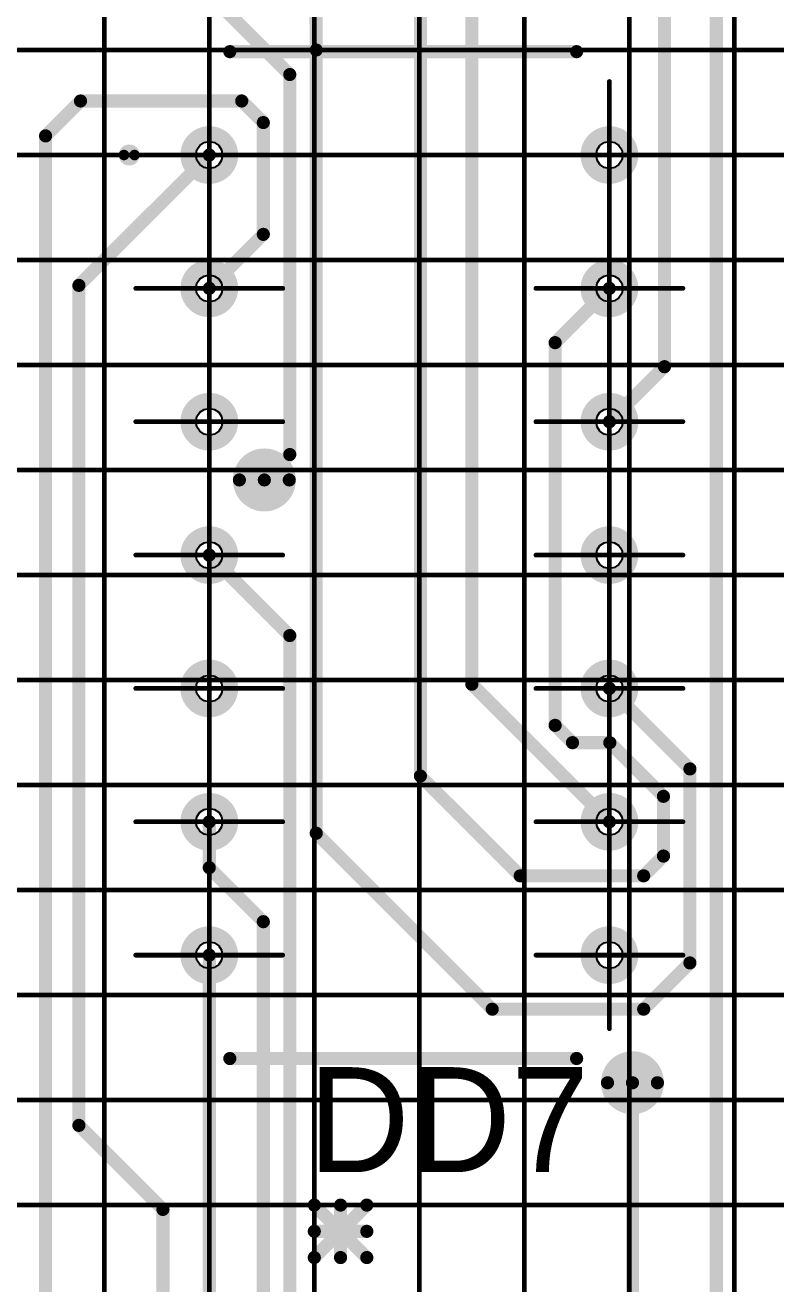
# Model space of a CAD drawing. Header units: millimetres. Extents: x 0 to 841, y 0 to 2540.
# Drawn here: x 161.99 to 190.58, y 2324 to 2371.95 of the extents above; entities that cross this region are included whole.
import ezdxf

# ---------------------------------------------------------------- set-up
doc = ezdxf.new("R2010")
doc.units = ezdxf.units.MM
for name, color, linetype in [('Mechanical11', 56, 'Continuous'), ('Mechanical12', 56, 'Continuous'), ('Mechanical7', 56, 'Continuous'), ('Mechanical9', 56, 'Continuous')]:
    doc.layers.add(name, color=color, linetype=linetype)

# ---------------------------------------------------------------- blocks, each defined once
blk = doc.blocks.new('BOASVIEW______T___O_______2_1_33_1_B_1')
at = {"layer": 'Mechanical12', "const_width": 0.5}
for points in [[(96.783, 119.937), (109.991, 119.937)], [(96.783, 81.583), (109.991, 81.583)], [(100, 74), (102, 76)], [(100, 76), (102, 74)], [(101, 74), (101, 76)], [(100, 75), (102, 75)]]:
    blk.add_lwpolyline(points, dxfattribs=at)
at = {"layer": 'Mechanical12'}
for points, const_width in [([(96.658, 119.937, 1), (96.908, 119.937, 1)], 0.25), ([(109.866, 119.937, 1), (110.116, 119.937, 1)], 0.25), ([(96.8, 116, 1), (95.2, 116, 1)], 0.6), ([(112.04, 116, 1), (110.44, 116, 1)], 0.6), ([(93.152, 116, 1), (92.752, 116, 1)], 0.4), ([(92.652, 116, 1), (92.852, 116, 1)], 0.2), ([(93.052, 116, 1), (93.252, 116, 1)], 0.2), ([(95.05, 116, 1), (95.35, 116, 1)], 0.3), ([(96.65, 116, 1), (96.95, 116, 1)], 0.3), ([(110.29, 116, 1), (110.59, 116, 1)], 0.3), ([(111.89, 116, 1), (112.19, 116, 1)], 0.3), ([(96.8, 110.92, 1), (95.2, 110.92, 1)], 0.6), ([(112.04, 110.92, 1), (110.44, 110.92, 1)], 0.6), ([(95.05, 110.92, 1), (95.35, 110.92, 1)], 0.3), ([(96.65, 110.92, 1), (96.95, 110.92, 1)], 0.3), ([(110.29, 110.92, 1), (110.59, 110.92, 1)], 0.3), ([(111.89, 110.92, 1), (112.19, 110.92, 1)], 0.3), ([(96.8, 105.84, 1), (95.2, 105.84, 1)], 0.6), ([(112.04, 105.84, 1), (110.44, 105.84, 1)], 0.6), ([(95.05, 105.84, 1), (95.35, 105.84, 1)], 0.3), ([(96.65, 105.84, 1), (96.95, 105.84, 1)], 0.3), ([(110.29, 105.84, 1), (110.59, 105.84, 1)], 0.3), ([(111.89, 105.84, 1), (112.19, 105.84, 1)], 0.3), ([(96.8, 100.76, 1), (95.2, 100.76, 1)], 0.6), ([(112.04, 100.76, 1), (110.44, 100.76, 1)], 0.6), ([(95.05, 100.76, 1), (95.35, 100.76, 1)], 0.3), ([(96.65, 100.76, 1), (96.95, 100.76, 1)], 0.3), ([(110.29, 100.76, 1), (110.59, 100.76, 1)], 0.3), ([(111.89, 100.76, 1), (112.19, 100.76, 1)], 0.3), ([(96.8, 95.68, 1), (95.2, 95.68, 1)], 0.6), ([(112.04, 95.68, 1), (110.44, 95.68, 1)], 0.6), ([(95.05, 95.68, 1), (95.35, 95.68, 1)], 0.3), ([(96.65, 95.68, 1), (96.95, 95.68, 1)], 0.3), ([(110.29, 95.68, 1), (110.59, 95.68, 1)], 0.3), ([(111.89, 95.68, 1), (112.19, 95.68, 1)], 0.3), ([(96.8, 90.6, 1), (95.2, 90.6, 1)], 0.6), ([(112.04, 90.6, 1), (110.44, 90.6, 1)], 0.6), ([(95.05, 90.6, 1), (95.35, 90.6, 1)], 0.3), ([(96.65, 90.6, 1), (96.95, 90.6, 1)], 0.3), ([(110.29, 90.6, 1), (110.59, 90.6, 1)], 0.3), ([(111.89, 90.6, 1), (112.19, 90.6, 1)], 0.3), ([(96.8, 85.52, 1), (95.2, 85.52, 1)], 0.6), ([(112.04, 85.52, 1), (110.44, 85.52, 1)], 0.6), ([(95.05, 85.52, 1), (95.35, 85.52, 1)], 0.3), ([(96.65, 85.52, 1), (96.95, 85.52, 1)], 0.3), ([(110.29, 85.52, 1), (110.59, 85.52, 1)], 0.3), ([(111.89, 85.52, 1), (112.19, 85.52, 1)], 0.3), ([(96.658, 81.583, 1), (96.908, 81.583, 1)], 0.25), ([(109.866, 81.583, 1), (110.116, 81.583, 1)], 0.25), ([(99.875, 76, 1), (100.125, 76, 1)], 0.25), ([(100.875, 76, 1), (101.125, 76, 1)], 0.25), ([(101.875, 76, 1), (102.125, 76, 1)], 0.25), ([(99.875, 75, 1), (100.125, 75, 1)], 0.25), ([(101.875, 75, 1), (102.125, 75, 1)], 0.25), ([(99.875, 74, 1), (100.125, 74, 1)], 0.25), ([(100.875, 74, 1), (101.125, 74, 1)], 0.25), ([(101.875, 74, 1), (102.125, 74, 1)], 0.25)]:
    blk.add_lwpolyline(points, format="xyb", close=True, dxfattribs=dict(at, const_width=const_width))
at = {"layer": 'Mechanical7', "const_width": 0.18}
for points in [[(96, 113.2), (96, 118.8)], [(111.24, 113.2), (111.24, 118.8)], [(93.2, 116), (98.8, 116)], [(108.44, 116), (114.04, 116)], [(96, 108.12), (96, 113.72)], [(111.24, 108.12), (111.24, 113.72)], [(93.2, 110.92), (98.8, 110.92)], [(108.44, 110.92), (114.04, 110.92)], [(96, 103.04), (96, 108.64)], [(111.24, 103.04), (111.24, 108.64)], [(93.2, 105.84), (98.8, 105.84)], [(108.44, 105.84), (114.04, 105.84)], [(96, 97.96), (96, 103.56)], [(111.24, 97.96), (111.24, 103.56)], [(93.2, 100.76), (98.8, 100.76)], [(108.44, 100.76), (114.04, 100.76)], [(96, 92.88), (96, 98.48)], [(111.24, 92.88), (111.24, 98.48)], [(93.2, 95.68), (98.8, 95.68)], [(108.44, 95.68), (114.04, 95.68)], [(96, 87.8), (96, 93.4)], [(111.24, 87.8), (111.24, 93.4)], [(93.2, 90.6), (98.8, 90.6)], [(108.44, 90.6), (114.04, 90.6)], [(96, 82.72), (96, 88.32)], [(111.24, 82.72), (111.24, 88.32)], [(93.2, 85.52), (98.8, 85.52)], [(108.44, 85.52), (114.04, 85.52)]]:
    blk.add_lwpolyline(points, dxfattribs=at)
at = {"layer": 'Mechanical7', "const_width": 0.09}
for points in [[(95.955, 118.8, 1), (96.045, 118.8, 1)], [(111.195, 118.8, 1), (111.285, 118.8, 1)], [(93.155, 116, 1), (93.245, 116, 1)], [(98.755, 116, 1), (98.845, 116, 1)], [(108.395, 116, 1), (108.485, 116, 1)], [(113.995, 116, 1), (114.085, 116, 1)], [(95.955, 113.72, 1), (96.045, 113.72, 1)], [(111.195, 113.72, 1), (111.285, 113.72, 1)], [(95.955, 113.2, 1), (96.045, 113.2, 1)], [(111.195, 113.2, 1), (111.285, 113.2, 1)], [(93.155, 110.92, 1), (93.245, 110.92, 1)], [(98.755, 110.92, 1), (98.845, 110.92, 1)], [(108.395, 110.92, 1), (108.485, 110.92, 1)], [(113.995, 110.92, 1), (114.085, 110.92, 1)], [(95.955, 108.64, 1), (96.045, 108.64, 1)], [(111.195, 108.64, 1), (111.285, 108.64, 1)], [(95.955, 108.12, 1), (96.045, 108.12, 1)], [(111.195, 108.12, 1), (111.285, 108.12, 1)], [(93.155, 105.84, 1), (93.245, 105.84, 1)], [(98.755, 105.84, 1), (98.845, 105.84, 1)], [(108.395, 105.84, 1), (108.485, 105.84, 1)], [(113.995, 105.84, 1), (114.085, 105.84, 1)], [(95.955, 103.56, 1), (96.045, 103.56, 1)], [(111.195, 103.56, 1), (111.285, 103.56, 1)], [(95.955, 103.04, 1), (96.045, 103.04, 1)], [(111.195, 103.04, 1), (111.285, 103.04, 1)], [(93.155, 100.76, 1), (93.245, 100.76, 1)], [(98.755, 100.76, 1), (98.845, 100.76, 1)], [(108.395, 100.76, 1), (108.485, 100.76, 1)], [(113.995, 100.76, 1), (114.085, 100.76, 1)], [(95.955, 98.48, 1), (96.045, 98.48, 1)], [(111.195, 98.48, 1), (111.285, 98.48, 1)], [(95.955, 97.96, 1), (96.045, 97.96, 1)], [(111.195, 97.96, 1), (111.285, 97.96, 1)], [(93.155, 95.68, 1), (93.245, 95.68, 1)], [(98.755, 95.68, 1), (98.845, 95.68, 1)], [(108.395, 95.68, 1), (108.485, 95.68, 1)], [(113.995, 95.68, 1), (114.085, 95.68, 1)], [(95.955, 93.4, 1), (96.045, 93.4, 1)], [(111.195, 93.4, 1), (111.285, 93.4, 1)], [(95.955, 92.88, 1), (96.045, 92.88, 1)], [(111.195, 92.88, 1), (111.285, 92.88, 1)], [(93.155, 90.6, 1), (93.245, 90.6, 1)], [(98.755, 90.6, 1), (98.845, 90.6, 1)], [(108.395, 90.6, 1), (108.485, 90.6, 1)], [(113.995, 90.6, 1), (114.085, 90.6, 1)], [(95.955, 88.32, 1), (96.045, 88.32, 1)], [(111.195, 88.32, 1), (111.285, 88.32, 1)], [(95.955, 87.8, 1), (96.045, 87.8, 1)], [(111.195, 87.8, 1), (111.285, 87.8, 1)], [(93.155, 85.52, 1), (93.245, 85.52, 1)], [(98.755, 85.52, 1), (98.845, 85.52, 1)], [(108.395, 85.52, 1), (108.485, 85.52, 1)], [(113.995, 85.52, 1), (114.085, 85.52, 1)], [(95.955, 82.72, 1), (96.045, 82.72, 1)], [(111.195, 82.72, 1), (111.285, 82.72, 1)]]:
    blk.add_lwpolyline(points, format="xyb", close=True, dxfattribs=at)
at = {"layer": 'Mechanical7'}
blk.add_text('DD7', height=4, dxfattribs=at).set_placement((99.768, 77.254))
blk = doc.blocks.new('BOASVIEW______T___L_____2_1_1_1_B_4')
at = {"layer": 'Mechanical11'}
for p, q in [((95.805, 116.471), (96, 116.51)), ((96, 116.51), (96, 116)), ((111.045, 116.471), (111.24, 116.51)), ((111.24, 116.51), (111.24, 116)), ((95.49, 116), (95.529, 116.195)), ((95.529, 116.195), (95.639, 116.361)), ((95.639, 116.361), (95.805, 116.471)), ((110.73, 116), (110.769, 116.195)), ((110.769, 116.195), (110.879, 116.361)), ((110.879, 116.361), (111.045, 116.471)), ((96, 116), (95.49, 116)), ((96, 116), (96.51, 116)), ((96, 115.49), (96, 116)), ((96.36, 115.64), (96.195, 115.529)), ((96.471, 115.805), (96.36, 115.64)), ((96.51, 116), (96.471, 115.805)), ((111.24, 116), (110.73, 116)), ((111.24, 116), (111.75, 116)), ((111.24, 115.49), (111.24, 116)), ((111.6, 115.64), (111.435, 115.529)), ((111.711, 115.805), (111.6, 115.64)), ((111.75, 116), (111.711, 115.805)), ((96.195, 115.529), (96, 115.49)), ((111.435, 115.529), (111.24, 115.49)), ((95.529, 111.115), (95.639, 111.281)), ((95.639, 111.281), (95.805, 111.391)), ((95.805, 111.391), (96, 111.43)), ((96, 111.43), (96, 110.92)), ((110.769, 111.115), (110.879, 111.281)), ((110.879, 111.281), (111.045, 111.391)), ((111.045, 111.391), (111.24, 111.43)), ((111.24, 111.43), (111.24, 110.92)), ((95.49, 110.92), (95.529, 111.115)), ((96, 110.92), (95.49, 110.92)), ((96, 110.92), (96.51, 110.92)), ((96, 110.41), (96, 110.92)), ((96.51, 110.92), (96.471, 110.725)), ((110.73, 110.92), (110.769, 111.115)), ((111.24, 110.92), (110.73, 110.92)), ((111.24, 110.92), (111.75, 110.92)), ((111.24, 110.41), (111.24, 110.92)), ((111.75, 110.92), (111.711, 110.725)), ((96.195, 110.449), (96, 110.41)), ((96.36, 110.56), (96.195, 110.449)), ((96.471, 110.725), (96.36, 110.56)), ((111.435, 110.449), (111.24, 110.41)), ((111.6, 110.56), (111.435, 110.449)), ((111.711, 110.725), (111.6, 110.56)), ((95.49, 105.84), (95.529, 106.035)), ((95.529, 106.035), (95.639, 106.201)), ((95.639, 106.201), (95.805, 106.311)), ((95.805, 106.311), (96, 106.35)), ((96, 106.35), (96, 105.84)), ((110.73, 105.84), (110.769, 106.035)), ((110.769, 106.035), (110.879, 106.201)), ((110.879, 106.201), (111.045, 106.311)), ((111.045, 106.311), (111.24, 106.35)), ((111.24, 106.35), (111.24, 105.84)), ((96, 105.84), (95.49, 105.84)), ((96, 105.84), (96.51, 105.84)), ((96, 105.33), (96, 105.84)), ((96.471, 105.645), (96.36, 105.48)), ((96.51, 105.84), (96.471, 105.645)), ((111.24, 105.84), (110.73, 105.84)), ((111.24, 105.84), (111.75, 105.84)), ((111.24, 105.33), (111.24, 105.84)), ((111.711, 105.645), (111.6, 105.48)), ((111.75, 105.84), (111.711, 105.645)), ((96.195, 105.369), (96, 105.33)), ((96.36, 105.48), (96.195, 105.369)), ((111.435, 105.369), (111.24, 105.33)), ((111.6, 105.48), (111.435, 105.369)), ((95.639, 101.121), (95.805, 101.231)), ((95.805, 101.231), (96, 101.27)), ((96, 101.27), (96, 100.76)), ((110.879, 101.121), (111.045, 101.231)), ((111.045, 101.231), (111.24, 101.27)), ((111.24, 101.27), (111.24, 100.76)), ((95.49, 100.76), (95.529, 100.955)), ((96, 100.76), (95.49, 100.76)), ((95.529, 100.955), (95.639, 101.121)), ((96, 100.76), (96.51, 100.76)), ((96, 100.25), (96, 100.76)), ((96.51, 100.76), (96.471, 100.565)), ((110.73, 100.76), (110.769, 100.955)), ((111.24, 100.76), (110.73, 100.76)), ((110.769, 100.955), (110.879, 101.121)), ((111.24, 100.76), (111.75, 100.76)), ((111.24, 100.25), (111.24, 100.76)), ((111.75, 100.76), (111.711, 100.565)), ((96.195, 100.289), (96, 100.25)), ((96.36, 100.4), (96.195, 100.289)), ((96.471, 100.565), (96.36, 100.4)), ((111.435, 100.289), (111.24, 100.25)), ((111.6, 100.4), (111.435, 100.289)), ((111.711, 100.565), (111.6, 100.4)), ((95.529, 95.875), (95.639, 96.041)), ((95.639, 96.041), (95.805, 96.151)), ((95.805, 96.151), (96, 96.19)), ((96, 96.19), (96, 95.68)), ((110.769, 95.875), (110.879, 96.041)), ((110.879, 96.041), (111.045, 96.151)), ((111.045, 96.151), (111.24, 96.19)), ((111.24, 96.19), (111.24, 95.68)), ((95.49, 95.68), (95.529, 95.875)), ((96, 95.68), (95.49, 95.68)), ((96, 95.68), (96.51, 95.68)), ((96, 95.17), (96, 95.68)), ((96.471, 95.485), (96.36, 95.32)), ((96.51, 95.68), (96.471, 95.485)), ((110.73, 95.68), (110.769, 95.875)), ((111.24, 95.68), (110.73, 95.68)), ((111.24, 95.68), (111.75, 95.68)), ((111.24, 95.17), (111.24, 95.68)), ((111.711, 95.485), (111.6, 95.32)), ((111.75, 95.68), (111.711, 95.485)), ((96.195, 95.209), (96, 95.17)), ((96.36, 95.32), (96.195, 95.209)), ((111.435, 95.209), (111.24, 95.17)), ((111.6, 95.32), (111.435, 95.209)), ((95.805, 91.071), (96, 91.11)), ((96, 91.11), (96, 90.6)), ((111.045, 91.071), (111.24, 91.11)), ((111.24, 91.11), (111.24, 90.6)), ((95.49, 90.6), (95.529, 90.795)), ((95.529, 90.795), (95.639, 90.961)), ((95.639, 90.961), (95.805, 91.071)), ((110.73, 90.6), (110.769, 90.795)), ((110.769, 90.795), (110.879, 90.961)), ((110.879, 90.961), (111.045, 91.071)), ((96, 90.6), (95.49, 90.6)), ((96, 90.6), (96.51, 90.6)), ((96, 90.09), (96, 90.6)), ((96.36, 90.24), (96.195, 90.129)), ((96.471, 90.405), (96.36, 90.24)), ((96.51, 90.6), (96.471, 90.405)), ((111.24, 90.6), (110.73, 90.6)), ((111.24, 90.6), (111.75, 90.6)), ((111.24, 90.09), (111.24, 90.6)), ((111.6, 90.24), (111.435, 90.129)), ((111.711, 90.405), (111.6, 90.24)), ((111.75, 90.6), (111.711, 90.405)), ((96.195, 90.129), (96, 90.09)), ((111.435, 90.129), (111.24, 90.09)), ((95.529, 85.715), (95.639, 85.881)), ((95.639, 85.881), (95.805, 85.991)), ((95.805, 85.991), (96, 86.03)), ((96, 86.03), (96, 85.52)), ((110.769, 85.715), (110.879, 85.881)), ((110.879, 85.881), (111.045, 85.991)), ((111.045, 85.991), (111.24, 86.03)), ((111.24, 86.03), (111.24, 85.52)), ((95.49, 85.52), (95.529, 85.715)), ((96, 85.52), (95.49, 85.52)), ((96, 85.52), (96.51, 85.52)), ((96, 85.01), (96, 85.52)), ((96.51, 85.52), (96.471, 85.325)), ((110.73, 85.52), (110.769, 85.715)), ((111.24, 85.52), (110.73, 85.52)), ((111.24, 85.52), (111.75, 85.52)), ((111.24, 85.01), (111.24, 85.52)), ((111.75, 85.52), (111.711, 85.325)), ((96.195, 85.049), (96, 85.01)), ((96.36, 85.16), (96.195, 85.049)), ((96.471, 85.325), (96.36, 85.16)), ((111.435, 85.049), (111.24, 85.01)), ((111.6, 85.16), (111.435, 85.049)), ((111.711, 85.325), (111.6, 85.16))]:
    blk.add_line(p, q, dxfattribs=at)
for points, const_width in [([(98.447, 103.622, 1), (97.747, 103.622, 1)], 0.7), ([(97.572, 103.622, 1), (97.922, 103.622, 1)], 0.35), ([(98.272, 103.622, 1), (98.622, 103.622, 1)], 0.35), ([(112.468, 80.66, 1), (111.768, 80.66, 1)], 0.7), ([(111.593, 80.66, 1), (111.943, 80.66, 1)], 0.35), ([(112.293, 80.66, 1), (112.643, 80.66, 1)], 0.35)]:
    blk.add_lwpolyline(points, format="xyb", close=True, dxfattribs=dict(at, const_width=const_width))
at = {"layer": 'Mechanical12'}
for p, q in [((96, 116), (96, 116.51)), ((96, 116.51), (96.195, 116.471)), ((111.24, 116), (111.24, 116.51)), ((111.24, 116.51), (111.435, 116.471)), ((96.195, 116.471), (96.36, 116.361)), ((96.36, 116.361), (96.471, 116.195)), ((96.471, 116.195), (96.51, 116)), ((111.435, 116.471), (111.6, 116.361)), ((111.6, 116.361), (111.711, 116.195)), ((111.711, 116.195), (111.75, 116)), ((95.49, 116), (96, 116)), ((95.529, 115.805), (95.49, 116)), ((95.639, 115.64), (95.529, 115.805)), ((95.805, 115.529), (95.639, 115.64)), ((96, 116), (96, 115.49)), ((96.51, 116), (96, 116)), ((110.73, 116), (111.24, 116)), ((110.769, 115.805), (110.73, 116)), ((110.879, 115.64), (110.769, 115.805)), ((111.045, 115.529), (110.879, 115.64)), ((111.24, 116), (111.24, 115.49)), ((111.75, 116), (111.24, 116)), ((96, 115.49), (95.805, 115.529)), ((111.24, 115.49), (111.045, 115.529)), ((96, 110.92), (96, 111.43)), ((96, 111.43), (96.195, 111.391)), ((96.195, 111.391), (96.36, 111.281)), ((96.36, 111.281), (96.471, 111.115)), ((111.24, 110.92), (111.24, 111.43)), ((111.24, 111.43), (111.435, 111.391)), ((111.435, 111.391), (111.6, 111.281)), ((111.6, 111.281), (111.711, 111.115)), ((95.49, 110.92), (96, 110.92)), ((95.529, 110.725), (95.49, 110.92)), ((96, 110.92), (96, 110.41)), ((96.51, 110.92), (96, 110.92)), ((96.471, 111.115), (96.51, 110.92)), ((110.73, 110.92), (111.24, 110.92)), ((110.769, 110.725), (110.73, 110.92)), ((111.24, 110.92), (111.24, 110.41)), ((111.75, 110.92), (111.24, 110.92)), ((111.711, 111.115), (111.75, 110.92)), ((95.639, 110.56), (95.529, 110.725)), ((95.805, 110.449), (95.639, 110.56)), ((96, 110.41), (95.805, 110.449)), ((110.879, 110.56), (110.769, 110.725)), ((111.045, 110.449), (110.879, 110.56)), ((111.24, 110.41), (111.045, 110.449)), ((96, 105.84), (96, 106.35)), ((96, 106.35), (96.195, 106.311)), ((96.195, 106.311), (96.36, 106.201)), ((96.36, 106.201), (96.471, 106.035)), ((96.471, 106.035), (96.51, 105.84)), ((111.24, 105.84), (111.24, 106.35)), ((111.24, 106.35), (111.435, 106.311)), ((111.435, 106.311), (111.6, 106.201)), ((111.6, 106.201), (111.711, 106.035)), ((111.711, 106.035), (111.75, 105.84)), ((95.49, 105.84), (96, 105.84)), ((95.529, 105.645), (95.49, 105.84)), ((95.639, 105.48), (95.529, 105.645)), ((96, 105.84), (96, 105.33)), ((96.51, 105.84), (96, 105.84)), ((110.73, 105.84), (111.24, 105.84)), ((110.769, 105.645), (110.73, 105.84)), ((110.879, 105.48), (110.769, 105.645)), ((111.24, 105.84), (111.24, 105.33)), ((111.75, 105.84), (111.24, 105.84)), ((95.805, 105.369), (95.639, 105.48)), ((96, 105.33), (95.805, 105.369)), ((111.045, 105.369), (110.879, 105.48)), ((111.24, 105.33), (111.045, 105.369)), ((96, 100.76), (96, 101.27)), ((96, 101.27), (96.195, 101.231)), ((96.195, 101.231), (96.36, 101.121)), ((111.24, 100.76), (111.24, 101.27)), ((111.24, 101.27), (111.435, 101.231)), ((111.435, 101.231), (111.6, 101.121)), ((95.49, 100.76), (96, 100.76)), ((95.529, 100.565), (95.49, 100.76)), ((96, 100.76), (96, 100.25)), ((96.51, 100.76), (96, 100.76)), ((96.36, 101.121), (96.471, 100.955)), ((96.471, 100.955), (96.51, 100.76)), ((110.73, 100.76), (111.24, 100.76)), ((110.769, 100.565), (110.73, 100.76)), ((111.24, 100.76), (111.24, 100.25)), ((111.75, 100.76), (111.24, 100.76)), ((111.6, 101.121), (111.711, 100.955)), ((111.711, 100.955), (111.75, 100.76)), ((95.639, 100.4), (95.529, 100.565)), ((95.805, 100.289), (95.639, 100.4)), ((96, 100.25), (95.805, 100.289)), ((110.879, 100.4), (110.769, 100.565)), ((111.045, 100.289), (110.879, 100.4)), ((111.24, 100.25), (111.045, 100.289)), ((96, 95.68), (96, 96.19)), ((96, 96.19), (96.195, 96.151)), ((96.195, 96.151), (96.36, 96.041)), ((96.36, 96.041), (96.471, 95.875)), ((111.24, 95.68), (111.24, 96.19)), ((111.24, 96.19), (111.435, 96.151)), ((111.435, 96.151), (111.6, 96.041)), ((111.6, 96.041), (111.711, 95.875)), ((95.49, 95.68), (96, 95.68)), ((95.529, 95.485), (95.49, 95.68)), ((95.639, 95.32), (95.529, 95.485)), ((96, 95.68), (96, 95.17)), ((96.51, 95.68), (96, 95.68)), ((96.471, 95.875), (96.51, 95.68)), ((110.73, 95.68), (111.24, 95.68)), ((110.769, 95.485), (110.73, 95.68)), ((110.879, 95.32), (110.769, 95.485)), ((111.24, 95.68), (111.24, 95.17)), ((111.75, 95.68), (111.24, 95.68)), ((111.711, 95.875), (111.75, 95.68)), ((95.805, 95.209), (95.639, 95.32)), ((96, 95.17), (95.805, 95.209)), ((111.045, 95.209), (110.879, 95.32)), ((111.24, 95.17), (111.045, 95.209)), ((96, 90.6), (96, 91.11)), ((96, 91.11), (96.195, 91.071)), ((111.24, 90.6), (111.24, 91.11)), ((111.24, 91.11), (111.435, 91.071)), ((96.195, 91.071), (96.36, 90.961)), ((96.36, 90.961), (96.471, 90.795)), ((96.471, 90.795), (96.51, 90.6)), ((111.435, 91.071), (111.6, 90.961)), ((111.6, 90.961), (111.711, 90.795)), ((111.711, 90.795), (111.75, 90.6)), ((95.49, 90.6), (96, 90.6)), ((95.529, 90.405), (95.49, 90.6)), ((95.639, 90.24), (95.529, 90.405)), ((95.805, 90.129), (95.639, 90.24)), ((96, 90.6), (96, 90.09)), ((96.51, 90.6), (96, 90.6)), ((110.73, 90.6), (111.24, 90.6)), ((110.769, 90.405), (110.73, 90.6)), ((110.879, 90.24), (110.769, 90.405)), ((111.045, 90.129), (110.879, 90.24)), ((111.24, 90.6), (111.24, 90.09)), ((111.75, 90.6), (111.24, 90.6)), ((96, 90.09), (95.805, 90.129)), ((111.24, 90.09), (111.045, 90.129)), ((96, 85.52), (96, 86.03)), ((96, 86.03), (96.195, 85.991)), ((96.195, 85.991), (96.36, 85.881)), ((96.36, 85.881), (96.471, 85.715)), ((111.24, 85.52), (111.24, 86.03)), ((111.24, 86.03), (111.435, 85.991)), ((111.435, 85.991), (111.6, 85.881)), ((111.6, 85.881), (111.711, 85.715)), ((95.49, 85.52), (96, 85.52)), ((95.529, 85.325), (95.49, 85.52)), ((96, 85.52), (96, 85.01)), ((96.51, 85.52), (96, 85.52)), ((96.471, 85.715), (96.51, 85.52)), ((110.73, 85.52), (111.24, 85.52)), ((110.769, 85.325), (110.73, 85.52)), ((111.24, 85.52), (111.24, 85.01)), ((111.75, 85.52), (111.24, 85.52)), ((111.711, 85.715), (111.75, 85.52)), ((95.639, 85.16), (95.529, 85.325)), ((95.805, 85.049), (95.639, 85.16)), ((96, 85.01), (95.805, 85.049)), ((110.879, 85.16), (110.769, 85.325)), ((111.045, 85.049), (110.879, 85.16)), ((111.24, 85.01), (111.045, 85.049))]:
    blk.add_line(p, q, dxfattribs=at)
at = {"layer": 'Mechanical12', "const_width": 0.5}
for points in [[(104.041, 92.344), (104.041, 141.896)], [(113.337, 107.937), (113.337, 133.39)], [(100, 130.608), (100.074, 120)], [(106, 95.84), (106, 130.608)], [(94, 124.132), (99.066, 119.066)], [(115.314, 69.154), (115.314, 122.074)], [(100.074, 90.164), (100.074, 120)], [(99.066, 104.59), (99.066, 119.066)], [(89.766, 116.728), (91.096, 118.058)], [(91.096, 118.058), (97.236, 118.058)], [(97.236, 118.058), (98.058, 117.236)], [(98.058, 112.978), (98.058, 117.236)], [(89.766, 54.752), (89.766, 116.728)], [(91.034, 111.034), (96, 116)], [(96, 110.92), (98.058, 112.978)], [(91.034, 79.036), (91.034, 111.034)], [(109.172, 108.852), (111.24, 110.92)], [(109.172, 94.274), (109.172, 108.852)], [(111.24, 105.84), (113.337, 107.937)], [(98.097, 103.622), (99.066, 104.59)], [(96, 100.76), (99.066, 97.694)], [(99.066, 43.534), (99.066, 97.694)], [(106, 95.84), (111.24, 90.6)], [(111.24, 95.68), (114.306, 92.614)], [(109.172, 94.274), (109.832, 93.614)], [(109.832, 93.614), (111.254, 93.614)], [(111.254, 93.614), (113.298, 91.57)], [(104.041, 92.344), (107.843, 88.542)], [(114.306, 85.224), (114.306, 92.614)], [(113.298, 89.296), (113.298, 91.57)], [(96, 88.853), (96, 90.6)], [(100.074, 90.164), (106.776, 83.462)], [(112.544, 88.542), (113.298, 89.296)], [(96, 88.853), (98.058, 86.795)], [(107.843, 88.542), (112.544, 88.542)], [(98.058, 19.813), (98.058, 86.795)], [(96, 54.984), (96, 85.52)], [(112.544, 83.462), (114.306, 85.224)], [(106.776, 83.462), (112.544, 83.462)], [(112.118, 71.038), (112.118, 80.66)], [(91.034, 79.036), (94.236, 75.834)], [(94.236, 54.956), (94.236, 75.834)]]:
    blk.add_lwpolyline(points, dxfattribs=at)
at = {"layer": 'Mechanical12'}
for points, const_width in [([(99.949, 120, 1), (100.199, 120, 1)], 0.25), ([(99.949, 120, 1), (100.199, 120, 1)], 0.25), ([(98.941, 119.066, 1), (99.191, 119.066, 1)], 0.25), ([(98.941, 119.066, 1), (99.191, 119.066, 1)], 0.25), ([(90.971, 118.058, 1), (91.221, 118.058, 1)], 0.25), ([(90.971, 118.058, 1), (91.221, 118.058, 1)], 0.25), ([(97.111, 118.058, 1), (97.361, 118.058, 1)], 0.25), ([(97.111, 118.058, 1), (97.361, 118.058, 1)], 0.25), ([(97.933, 117.236, 1), (98.183, 117.236, 1)], 0.25), ([(97.933, 117.236, 1), (98.183, 117.236, 1)], 0.25), ([(96.8, 116, 1), (95.2, 116, 1)], 0.6), ([(112.04, 116, 1), (110.44, 116, 1)], 0.6), ([(89.641, 116.728, 1), (89.891, 116.728, 1)], 0.25), ([(89.641, 116.728, 1), (89.891, 116.728, 1)], 0.25), ([(95.05, 116, 1), (95.35, 116, 1)], 0.3), ([(95.875, 116, 1), (96.125, 116, 1)], 0.25), ([(96.65, 116, 1), (96.95, 116, 1)], 0.3), ([(110.29, 116, 1), (110.59, 116, 1)], 0.3), ([(111.89, 116, 1), (112.19, 116, 1)], 0.3), ([(97.933, 112.978, 1), (98.183, 112.978, 1)], 0.25), ([(97.933, 112.978, 1), (98.183, 112.978, 1)], 0.25), ([(96.8, 110.92, 1), (95.2, 110.92, 1)], 0.6), ([(112.04, 110.92, 1), (110.44, 110.92, 1)], 0.6), ([(90.909, 111.034, 1), (91.159, 111.034, 1)], 0.25), ([(90.909, 111.034, 1), (91.159, 111.034, 1)], 0.25), ([(95.05, 110.92, 1), (95.35, 110.92, 1)], 0.3), ([(95.875, 110.92, 1), (96.125, 110.92, 1)], 0.25), ([(96.65, 110.92, 1), (96.95, 110.92, 1)], 0.3), ([(110.29, 110.92, 1), (110.59, 110.92, 1)], 0.3), ([(111.115, 110.92, 1), (111.365, 110.92, 1)], 0.25), ([(111.89, 110.92, 1), (112.19, 110.92, 1)], 0.3), ([(109.047, 108.852, 1), (109.297, 108.852, 1)], 0.25), ([(109.047, 108.852, 1), (109.297, 108.852, 1)], 0.25), ([(113.212, 107.937, 1), (113.462, 107.937, 1)], 0.25), ([(113.212, 107.937, 1), (113.462, 107.937, 1)], 0.25), ([(96.8, 105.84, 1), (95.2, 105.84, 1)], 0.6), ([(112.04, 105.84, 1), (110.44, 105.84, 1)], 0.6), ([(95.05, 105.84, 1), (95.35, 105.84, 1)], 0.3), ([(96.65, 105.84, 1), (96.95, 105.84, 1)], 0.3), ([(110.29, 105.84, 1), (110.59, 105.84, 1)], 0.3), ([(111.115, 105.84, 1), (111.365, 105.84, 1)], 0.25), ([(111.89, 105.84, 1), (112.19, 105.84, 1)], 0.3), ([(99.047, 103.622, 1), (97.147, 103.622, 1)], 0.5), ([(98.941, 104.59, 1), (99.191, 104.59, 1)], 0.25), ([(98.941, 104.59, 1), (99.191, 104.59, 1)], 0.25), ([(97.022, 103.622, 1), (97.272, 103.622, 1)], 0.25), ([(97.972, 103.622, 1), (98.222, 103.622, 1)], 0.25), ([(98.922, 103.622, 1), (99.172, 103.622, 1)], 0.25), ([(96.8, 100.76, 1), (95.2, 100.76, 1)], 0.6), ([(112.04, 100.76, 1), (110.44, 100.76, 1)], 0.6), ([(95.05, 100.76, 1), (95.35, 100.76, 1)], 0.3), ([(95.875, 100.76, 1), (96.125, 100.76, 1)], 0.25), ([(96.65, 100.76, 1), (96.95, 100.76, 1)], 0.3), ([(110.29, 100.76, 1), (110.59, 100.76, 1)], 0.3), ([(111.89, 100.76, 1), (112.19, 100.76, 1)], 0.3), ([(98.941, 97.694, 1), (99.191, 97.694, 1)], 0.25), ([(98.941, 97.694, 1), (99.191, 97.694, 1)], 0.25), ([(96.8, 95.68, 1), (95.2, 95.68, 1)], 0.6), ([(112.04, 95.68, 1), (110.44, 95.68, 1)], 0.6), ([(95.05, 95.68, 1), (95.35, 95.68, 1)], 0.3), ([(96.65, 95.68, 1), (96.95, 95.68, 1)], 0.3), ([(105.875, 95.84, 1), (106.125, 95.84, 1)], 0.25), ([(105.875, 95.84, 1), (106.125, 95.84, 1)], 0.25), ([(110.29, 95.68, 1), (110.59, 95.68, 1)], 0.3), ([(111.115, 95.68, 1), (111.365, 95.68, 1)], 0.25), ([(111.89, 95.68, 1), (112.19, 95.68, 1)], 0.3), ([(109.047, 94.274, 1), (109.297, 94.274, 1)], 0.25), ([(109.047, 94.274, 1), (109.297, 94.274, 1)], 0.25), ([(109.707, 93.614, 1), (109.957, 93.614, 1)], 0.25), ([(109.707, 93.614, 1), (109.957, 93.614, 1)], 0.25), ([(111.129, 93.614, 1), (111.379, 93.614, 1)], 0.25), ([(111.129, 93.614, 1), (111.379, 93.614, 1)], 0.25), ([(103.916, 92.344, 1), (104.166, 92.344, 1)], 0.25), ([(103.916, 92.344, 1), (104.166, 92.344, 1)], 0.25), ([(114.181, 92.614, 1), (114.431, 92.614, 1)], 0.25), ([(114.181, 92.614, 1), (114.431, 92.614, 1)], 0.25), ([(96.8, 90.6, 1), (95.2, 90.6, 1)], 0.6), ([(112.04, 90.6, 1), (110.44, 90.6, 1)], 0.6), ([(113.173, 91.57, 1), (113.423, 91.57, 1)], 0.25), ([(113.173, 91.57, 1), (113.423, 91.57, 1)], 0.25), ([(95.05, 90.6, 1), (95.35, 90.6, 1)], 0.3), ([(95.875, 90.6, 1), (96.125, 90.6, 1)], 0.25), ([(96.65, 90.6, 1), (96.95, 90.6, 1)], 0.3), ([(110.29, 90.6, 1), (110.59, 90.6, 1)], 0.3), ([(111.115, 90.6, 1), (111.365, 90.6, 1)], 0.25), ([(111.89, 90.6, 1), (112.19, 90.6, 1)], 0.3), ([(99.949, 90.164, 1), (100.199, 90.164, 1)], 0.25), ([(99.949, 90.164, 1), (100.199, 90.164, 1)], 0.25), ([(113.173, 89.296, 1), (113.423, 89.296, 1)], 0.25), ([(113.173, 89.296, 1), (113.423, 89.296, 1)], 0.25), ([(95.875, 88.853, 1), (96.125, 88.853, 1)], 0.25), ([(95.875, 88.853, 1), (96.125, 88.853, 1)], 0.25), ([(107.718, 88.542, 1), (107.968, 88.542, 1)], 0.25), ([(107.718, 88.542, 1), (107.968, 88.542, 1)], 0.25), ([(112.419, 88.542, 1), (112.669, 88.542, 1)], 0.25), ([(112.419, 88.542, 1), (112.669, 88.542, 1)], 0.25), ([(97.933, 86.795, 1), (98.183, 86.795, 1)], 0.25), ([(97.933, 86.795, 1), (98.183, 86.795, 1)], 0.25), ([(96.8, 85.52, 1), (95.2, 85.52, 1)], 0.6), ([(112.04, 85.52, 1), (110.44, 85.52, 1)], 0.6), ([(95.05, 85.52, 1), (95.35, 85.52, 1)], 0.3), ([(95.875, 85.52, 1), (96.125, 85.52, 1)], 0.25), ([(96.65, 85.52, 1), (96.95, 85.52, 1)], 0.3), ([(110.29, 85.52, 1), (110.59, 85.52, 1)], 0.3), ([(111.89, 85.52, 1), (112.19, 85.52, 1)], 0.3), ([(114.181, 85.224, 1), (114.431, 85.224, 1)], 0.25), ([(114.181, 85.224, 1), (114.431, 85.224, 1)], 0.25), ([(106.651, 83.462, 1), (106.901, 83.462, 1)], 0.25), ([(106.651, 83.462, 1), (106.901, 83.462, 1)], 0.25), ([(112.419, 83.462, 1), (112.669, 83.462, 1)], 0.25), ([(112.419, 83.462, 1), (112.669, 83.462, 1)], 0.25), ([(113.068, 80.66, 1), (111.168, 80.66, 1)], 0.5), ([(111.043, 80.66, 1), (111.293, 80.66, 1)], 0.25), ([(111.993, 80.66, 1), (112.243, 80.66, 1)], 0.25), ([(112.943, 80.66, 1), (113.193, 80.66, 1)], 0.25), ([(90.909, 79.036, 1), (91.159, 79.036, 1)], 0.25), ([(90.909, 79.036, 1), (91.159, 79.036, 1)], 0.25), ([(94.111, 75.834, 1), (94.361, 75.834, 1)], 0.25), ([(94.111, 75.834, 1), (94.361, 75.834, 1)], 0.25)]:
    blk.add_lwpolyline(points, format="xyb", close=True, dxfattribs=dict(at, const_width=const_width))
at = {"layer": 'Mechanical7', "const_width": 0.18}
for points in [[(96, 113.5), (96, 118.5)], [(111.24, 113.5), (111.24, 118.5)], [(93.5, 116), (98.5, 116)], [(108.74, 116), (113.74, 116)], [(96, 108.42), (96, 113.42)], [(111.24, 108.42), (111.24, 113.42)], [(93.5, 110.92), (98.5, 110.92)], [(108.74, 110.92), (113.74, 110.92)], [(96, 103.34), (96, 108.34)], [(111.24, 103.34), (111.24, 108.34)], [(93.5, 105.84), (98.5, 105.84)], [(108.74, 105.84), (113.74, 105.84)], [(96, 98.26), (96, 103.26)], [(111.24, 98.26), (111.24, 103.26)], [(93.5, 100.76), (98.5, 100.76)], [(108.74, 100.76), (113.74, 100.76)], [(96, 93.18), (96, 98.18)], [(111.24, 93.18), (111.24, 98.18)], [(93.5, 95.68), (98.5, 95.68)], [(108.74, 95.68), (113.74, 95.68)], [(96, 88.1), (96, 93.1)], [(111.24, 88.1), (111.24, 93.1)], [(93.5, 90.6), (98.5, 90.6)], [(108.74, 90.6), (113.74, 90.6)], [(96, 83.02), (96, 88.02)], [(111.24, 83.02), (111.24, 88.02)], [(93.5, 85.52), (98.5, 85.52)], [(108.74, 85.52), (113.74, 85.52)]]:
    blk.add_lwpolyline(points, dxfattribs=at)
at = {"layer": 'Mechanical7', "const_width": 0.09}
for points in [[(95.955, 118.5, 1), (96.045, 118.5, 1)], [(111.195, 118.5, 1), (111.285, 118.5, 1)], [(93.455, 116, 1), (93.545, 116, 1)], [(98.455, 116, 1), (98.545, 116, 1)], [(108.695, 116, 1), (108.785, 116, 1)], [(113.695, 116, 1), (113.785, 116, 1)], [(95.955, 113.5, 1), (96.045, 113.5, 1)], [(95.955, 113.42, 1), (96.045, 113.42, 1)], [(111.195, 113.5, 1), (111.285, 113.5, 1)], [(111.195, 113.42, 1), (111.285, 113.42, 1)], [(93.455, 110.92, 1), (93.545, 110.92, 1)], [(98.455, 110.92, 1), (98.545, 110.92, 1)], [(108.695, 110.92, 1), (108.785, 110.92, 1)], [(113.695, 110.92, 1), (113.785, 110.92, 1)], [(95.955, 108.42, 1), (96.045, 108.42, 1)], [(95.955, 108.34, 1), (96.045, 108.34, 1)], [(111.195, 108.42, 1), (111.285, 108.42, 1)], [(111.195, 108.34, 1), (111.285, 108.34, 1)], [(93.455, 105.84, 1), (93.545, 105.84, 1)], [(98.455, 105.84, 1), (98.545, 105.84, 1)], [(108.695, 105.84, 1), (108.785, 105.84, 1)], [(113.695, 105.84, 1), (113.785, 105.84, 1)], [(95.955, 103.34, 1), (96.045, 103.34, 1)], [(95.955, 103.26, 1), (96.045, 103.26, 1)], [(111.195, 103.34, 1), (111.285, 103.34, 1)], [(111.195, 103.26, 1), (111.285, 103.26, 1)], [(93.455, 100.76, 1), (93.545, 100.76, 1)], [(98.455, 100.76, 1), (98.545, 100.76, 1)], [(108.695, 100.76, 1), (108.785, 100.76, 1)], [(113.695, 100.76, 1), (113.785, 100.76, 1)], [(95.955, 98.26, 1), (96.045, 98.26, 1)], [(111.195, 98.26, 1), (111.285, 98.26, 1)], [(95.955, 98.18, 1), (96.045, 98.18, 1)], [(111.195, 98.18, 1), (111.285, 98.18, 1)], [(93.455, 95.68, 1), (93.545, 95.68, 1)], [(98.455, 95.68, 1), (98.545, 95.68, 1)], [(108.695, 95.68, 1), (108.785, 95.68, 1)], [(113.695, 95.68, 1), (113.785, 95.68, 1)], [(95.955, 93.18, 1), (96.045, 93.18, 1)], [(95.955, 93.1, 1), (96.045, 93.1, 1)], [(111.195, 93.18, 1), (111.285, 93.18, 1)], [(111.195, 93.1, 1), (111.285, 93.1, 1)], [(93.455, 90.6, 1), (93.545, 90.6, 1)], [(98.455, 90.6, 1), (98.545, 90.6, 1)], [(108.695, 90.6, 1), (108.785, 90.6, 1)], [(113.695, 90.6, 1), (113.785, 90.6, 1)], [(95.955, 88.1, 1), (96.045, 88.1, 1)], [(95.955, 88.02, 1), (96.045, 88.02, 1)], [(111.195, 88.1, 1), (111.285, 88.1, 1)], [(111.195, 88.02, 1), (111.285, 88.02, 1)], [(93.455, 85.52, 1), (93.545, 85.52, 1)], [(98.455, 85.52, 1), (98.545, 85.52, 1)], [(108.695, 85.52, 1), (108.785, 85.52, 1)], [(113.695, 85.52, 1), (113.785, 85.52, 1)], [(95.955, 83.02, 1), (96.045, 83.02, 1)], [(111.195, 83.02, 1), (111.285, 83.02, 1)]]:
    blk.add_lwpolyline(points, format="xyb", close=True, dxfattribs=at)
at = {"layer": 'Mechanical9', "const_width": 0.18}
for points in [[(92, 0), (92, 210)], [(96, 0), (96, 210)], [(100, 0), (100, 210)], [(104, 0), (104, 210)], [(108, 0), (108, 210)], [(112, 0), (112, 210)], [(116, 0), (116, 210)], [(0, 120), (320, 120)], [(0, 116), (320, 116)], [(0, 112), (320, 112)], [(0, 108), (320, 108)], [(0, 104), (320, 104)], [(0, 100), (320, 100)], [(0, 96), (320, 96)], [(0, 92), (320, 92)], [(0, 88), (320, 88)], [(0, 84), (320, 84)], [(0, 80), (320, 80)], [(0, 76), (320, 76)]]:
    blk.add_lwpolyline(points, dxfattribs=at)

msp = doc.modelspace()

# ---------------------------------------------------------------- block references
for name in ['BOASVIEW______T___L_____2_1_1_1_B_4', 'BOASVIEW______T___O_______2_1_33_1_B_1']:
    msp.add_blockref(name, (73, 2251))

doc.saveas('drawing.dxf')
